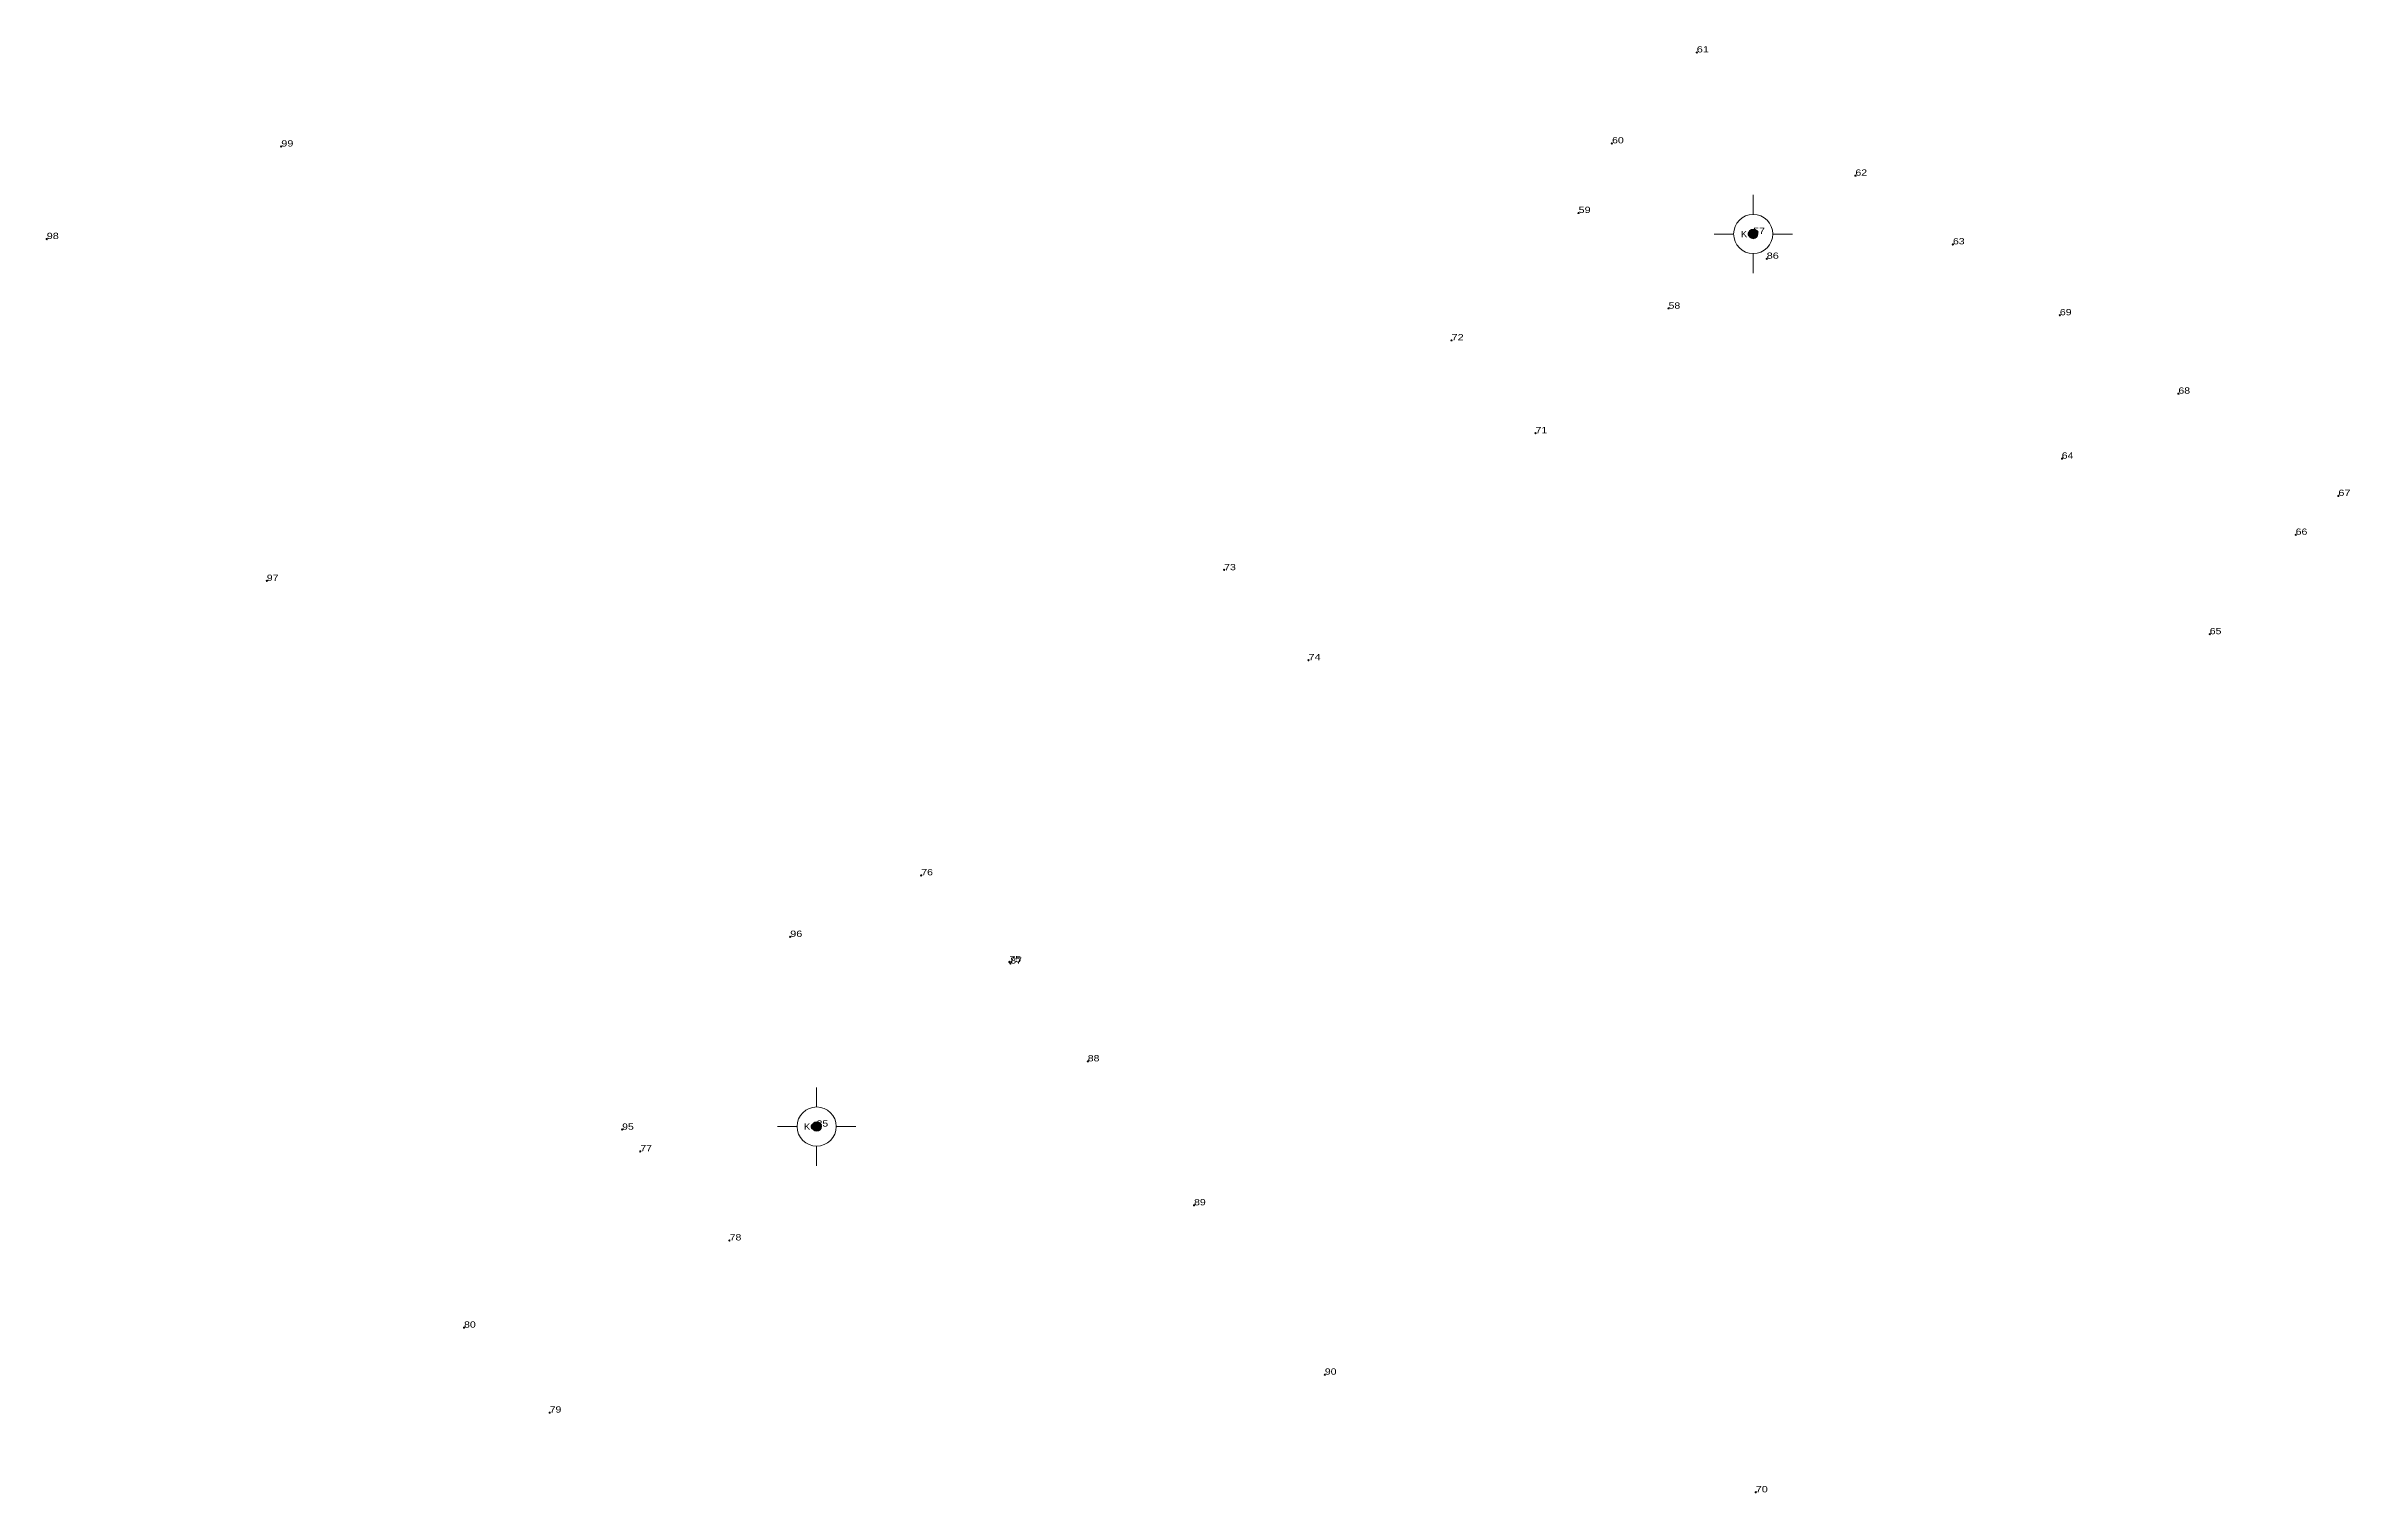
# Model space of a CAD drawing. Header units: metres. Extents: x 548431 to 549826, y 1837881 to 1838400.
# Drawn here: x 548432.1 to 548505.5, y 1838353.6 to 1838399.8 of the extents above; entities that cross this region are included whole.
import ezdxf
from ezdxf.enums import TextEntityAlignment as Align

# ---------------------------------------------------------------- set-up
doc = ezdxf.new("R2010")
doc.units = ezdxf.units.M
doc.header["$LTSCALE"] = 0.08
doc.header["$PDMODE"] = 32
doc.header["$PDSIZE"] = 0.04
doc.layers.add('12', color=7, linetype='Continuous')
doc.layers.add('9', color=7, linetype='Continuous')
doc.layers.add('7', color=7, linetype='Continuous', lineweight=13)

msp = doc.modelspace()

# ---------------------------------------------------------------- hatches: boundary and pattern name
at = {"layer": '7'}
for points in [[(548486.50147, 1838393.63152, 1), (548486.50147, 1838393.93152, 1)], [(548456.63447, 1838365.17152, 1), (548456.63447, 1838365.47152, 1)]]:
    msp.add_hatch(color=256, dxfattribs=at).paths.add_polyline_path(points)

# ---------------------------------------------------------------- linework, layer by layer
for p, q in [((548486.5, 1838394.41), (548486.5, 1838395.03)), ((548485.88, 1838393.78), (548485.25, 1838393.78)), ((548487.75, 1838393.78), (548487.13, 1838393.78)), ((548486.5, 1838392.53), (548486.5, 1838393.16)), ((548456.63, 1838365.95), (548456.63, 1838366.57)), ((548456.01, 1838365.32), (548455.38, 1838365.32)), ((548457.88, 1838365.32), (548457.26, 1838365.32)), ((548456.63, 1838364.07), (548456.63, 1838364.7))]:
    msp.add_line(p, q, dxfattribs=at)
for centre, radius in [((548486.50147, 1838393.78152), 0.625), ((548486.50147, 1838393.78152), 0.15), ((548456.63447, 1838365.32152), 0.625), ((548456.63447, 1838365.32152), 0.15)]:
    msp.add_circle(centre, radius, dxfattribs=at)
for p in [(548484.7, 1838399.57), (548439.56, 1838396.57), (548481.99, 1838396.67), (548489.76, 1838395.64), (548480.93, 1838394.45), (548432.08, 1838393.62), (548486.93, 1838392.99), (548492.87, 1838393.45), (548483.8, 1838391.41), (548496.28, 1838391.19), (548476.88, 1838390.39), (548500.06, 1838388.69), (548479.56, 1838387.43), (548496.35, 1838386.62), (548505.16, 1838385.43), (548503.8, 1838384.19), (548439.1, 1838382.72), (548469.63, 1838383.07), (548501.06, 1838381.02), (548472.32, 1838380.19), (548459.97, 1838373.33), (548455.79, 1838371.37), (548462.78, 1838370.57), (548462.81, 1838370.52), (548465.28, 1838367.4), (548450.43, 1838365.23), (548451.01, 1838364.53), (548468.67, 1838362.81), (548453.85, 1838361.69), (548445.39, 1838358.91), (548472.84, 1838357.41), (548448.12, 1838356.2), (548486.58, 1838353.66)]:
    msp.add_point(p, dxfattribs=at)

# ---------------------------------------------------------------- texts
at = {"layer": '12'}
for s, width, p in [('61', 1.3, (548484.7, 1838399.57)), ('99', 1.3, (548439.56, 1838396.57)), ('60', 1.25, (548482, 1838396.67)), ('62', 1.25, (548489.76, 1838395.64)), ('59', 1.3, (548480.93, 1838394.45)), ('98', 1.3, (548432.08, 1838393.62)), ('63', 1.25, (548492.87, 1838393.45)), ('86', 1.3, (548486.93, 1838392.99)), ('58', 1.25, (548483.8, 1838391.4)), ('69', 1.25, (548496.28, 1838391.19)), ('72', 1.3, (548476.88, 1838390.39)), ('68', 1.25, (548500.06, 1838388.69)), ('71', 1.25, (548479.56, 1838387.43)), ('64', 1.25, (548496.34, 1838386.62)), ('67', 1.3, (548505.16, 1838385.43)), ('66', 1.25, (548503.8, 1838384.19)), ('97', 1.25, (548439.1, 1838382.72)), ('73', 1.25, (548469.63, 1838383.06)), ('65', 1.25, (548501.06, 1838381.02)), ('74', 1.3, (548472.32, 1838380.19)), ('76', 1.25, (548459.97, 1838373.33)), ('96', 1.3, (548455.79, 1838371.37)), ('75', 1.25, (548462.78, 1838370.56)), ('87', 1.25, (548462.81, 1838370.52)), ('88', 1.25, (548465.28, 1838367.4)), ('95', 1.25, (548450.43, 1838365.22)), ('77', 1.25, (548451.01, 1838364.53)), ('89', 1.25, (548468.67, 1838362.81)), ('78', 1.25, (548453.86, 1838361.69)), ('80', 1.25, (548445.39, 1838358.91)), ('90', 1.25, (548472.84, 1838357.41)), ('79', 1.25, (548448.12, 1838356.2)), ('70', 1.3, (548486.58, 1838353.66))]:
    msp.add_text(s, height=0.2, dxfattribs=dict(at, width=width)).set_placement(p)
at = {"layer": '7', "width": 1.25}
for s, p in [('57', (548486.5, 1838393.78)), ('85', (548456.63, 1838365.32))]:
    msp.add_text(s, height=0.2, dxfattribs=at).set_placement(p)
at = {"layer": '9', "width": 1.1}
for p in [(548486.52, 1838393.68), (548456.64, 1838365.22)]:
    msp.add_text('KC', height=0.2, dxfattribs=at).set_placement(p, align=Align.RIGHT)

doc.saveas('drawing.dxf')
